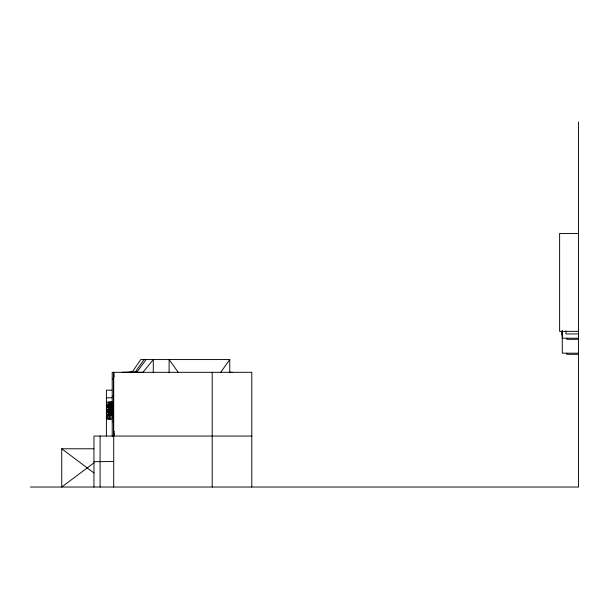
<?xml version="1.0" encoding="UTF-8"?>
<svg xmlns="http://www.w3.org/2000/svg" width="609" height="609" viewBox="0 0 609 609"><rect width="100%" height="100%" fill="white"/><g stroke="black" fill="none" stroke-linecap="round" stroke-linejoin="round"><path stroke-width="0.91" d="M109.947 414.927L110.077 407.535L110.473 414.927M109.521 414.927L109.772 402.092M110.891 402.092L110.556 408.936L110.199 402.092M110.648 414.927L111.028 407.535L111.173 414.927M113.708 436.044L114.218 431.461M114.203 434.095L113.457 435.595L113.457 372.312M131.963 372.396L140.801 359.561L229.776 359.561L229.776 372.83M134.985 372.396L144.059 359.561M220.488 372.563L229.776 359.561M136.66 372.396L146.114 359.561M142.704 372.624L153.293 359.561L153.293 372.769M93.984 462.848L61.745 487.033L61.745 448.787L93.847 448.787M93.961 461.691L113.708 461.538M122.044 372.327L132.046 372.312L128.423 372.289M123.292 372.312L131.788 372.305M578.55 233.468L559.618 233.468L559.618 331.357L578.55 331.357M578.55 333.945L565.928 333.945L565.928 330.931M578.55 338.216L562.267 338.216L562.267 330.664L562.297 353.19L578.55 353.19M578.55 339.32L566.834 339.32L566.834 338.201M578.55 354.301L566.773 354.301L566.773 353.174M229.19 372.297L232.044 372.297M112.216 378.783L113.7 378.783M111.904 390.156L106.392 390.156L106.392 436.044M112.254 396.246L113.7 396.246M106.392 397.806L111.904 397.806M112.558 402.092L106.75 402.092L106.75 404.878L108.813 404.878L108.813 407.071L106.781 407.071L106.781 409.849L108.813 409.849L108.813 412.148L106.75 412.148L106.75 414.927L112.307 414.927M112.254 421.626L113.7 421.626M251.791 436.044L93.961 436.044L93.961 487.033M113.7 436.272L112.216 436.272L112.216 372.327L251.791 372.312L251.791 487.033M30.45 487.033L578.55 487.033L578.55 121.967M143.305 372.312L134.848 372.305M135.335 372.305L131.3 372.305M61.745 448.787L93.984 472.972M178.384 372.563L169.104 359.561L169.104 372.769M114.149 376.963L113.708 372.312L113.708 487.033M111.318 402.092L111.599 414.927M561.97 331.144L561.97 335.034M212.206 372.312L212.206 487.033M112.079 414.562L112.079 419.106L107.245 419.106L107.245 414.463M111.873 402.092L111.873 414.927M110.298 414.562L110.298 419.106M109.361 414.562L109.361 419.106M109.247 402.092L109.247 414.927M108.326 407.071L108.326 409.849M108.303 402.092L108.303 404.878M108.303 412.148L108.181 419.106M107.26 404.878L107.26 407.071M107.245 409.819L107.245 412.605M100.082 436.044L100.082 487.033M136.926 372.282L129.671 372.297L136.926 372.297"/></g></svg>
